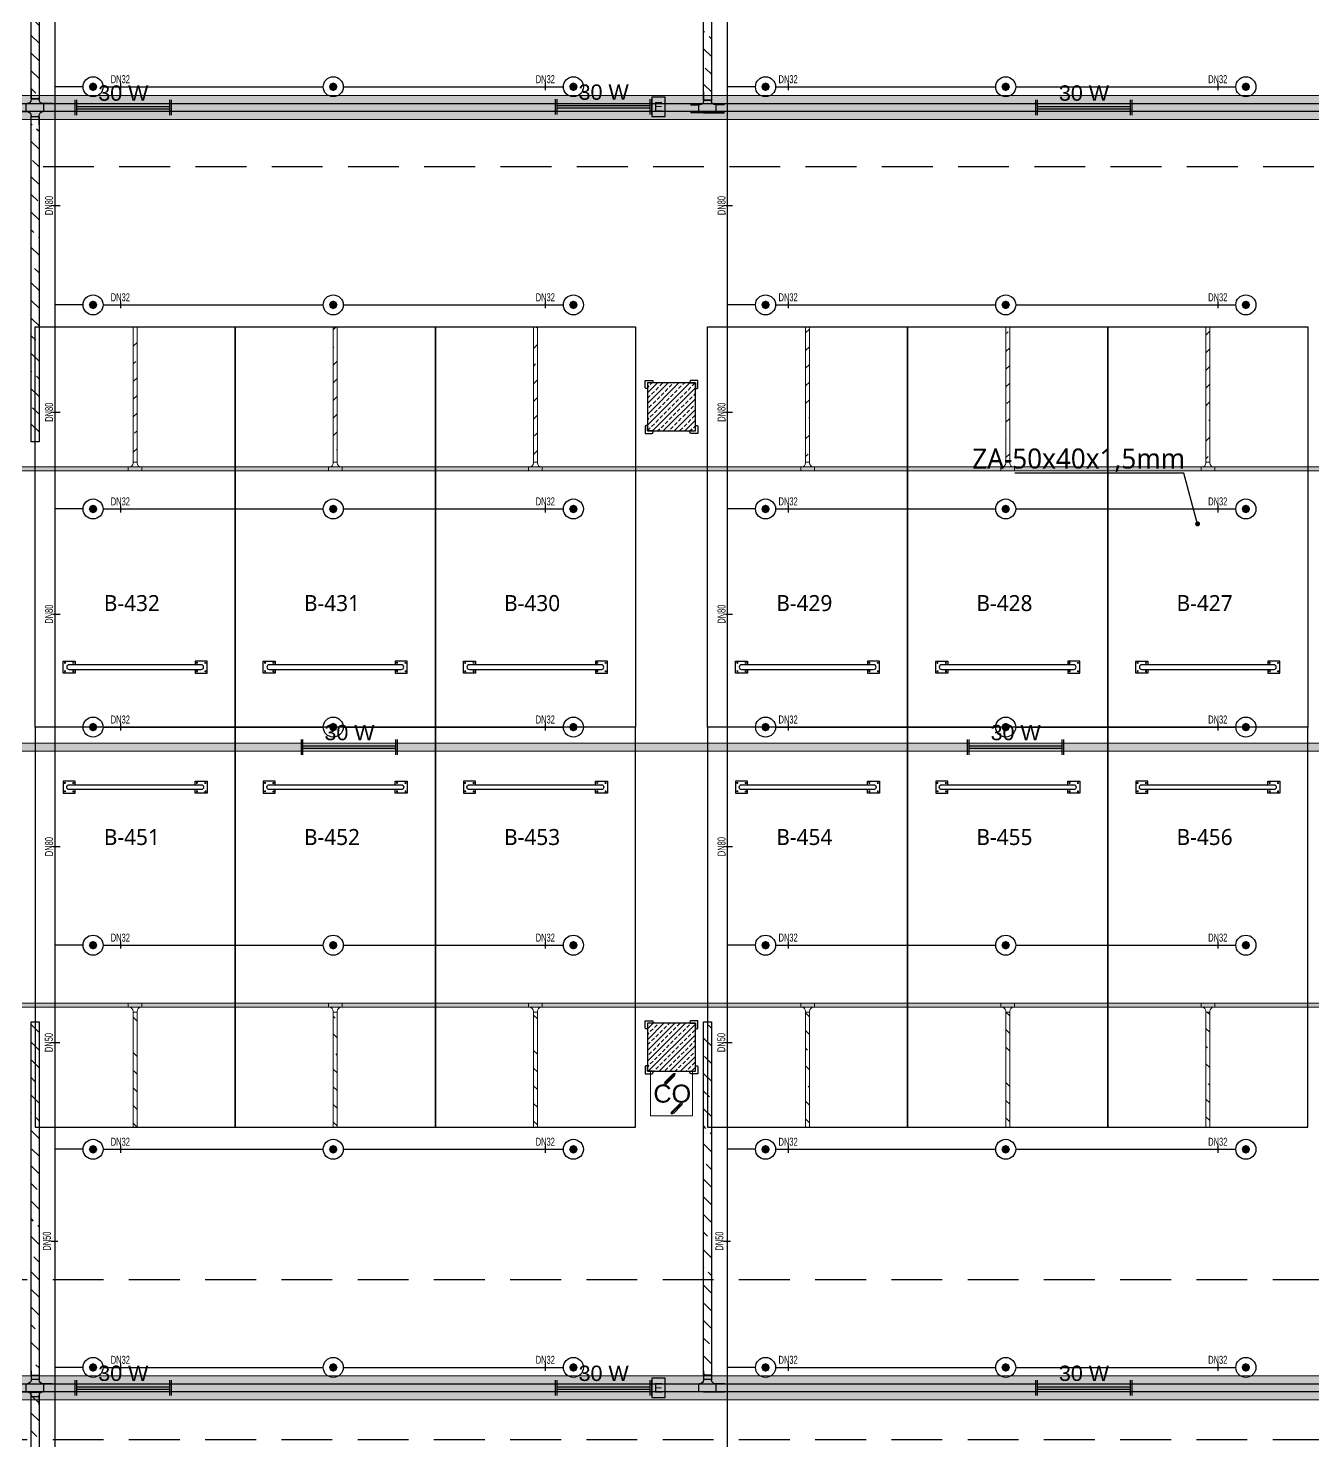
# Model space of a CAD drawing. Header units: millimetres. Extents: x -379292 to 1221486, y 92049 to 447512.
# Drawn here: x -200590 to -184545, y 171703 to 189350 of the extents above; entities that cross this region are included whole.
import ezdxf
from ezdxf import colors
from ezdxf.entities.mleader import LeaderData, LeaderLine
from ezdxf.enums import TextEntityAlignment as Align
from ezdxf.math import Vec2, Vec3

# ---------------------------------------------------------------- set-up
doc = ezdxf.new("R2010")
doc.units = ezdxf.units.MM
doc.linetypes.add('HIDDEN', pattern=[9.525, 6.35, -3.175])
for name, color, linetype in [('-M-YNGN-BORUID', 7, 'Continuous'), ('-M-YNGN-BORUUZUN', 7, 'Continuous'), ('-M-YNGN-BORUYUK', 7, 'Continuous'), ('-M-YNGN-SPR-YUK', 7, 'Continuous'), ('-M-YNGN-ZON3-CAP-', 7, 'Continuous'), ('-M-YNGN-ZON3-SPR-', 7, 'Continuous'), ('05_HATCH CONCRETE', 141, 'Continuous'), ('05_SYMBOL', 2, 'Continuous'), ('08_LAMP', 4, 'Continuous'), ('202-A-Y-MahalAd', 141, 'Continuous'), ('E_CT_ZA', 6, 'Continuous'), ('EYazı', 7, 'Continuous')]:
    doc.layers.add(name, color=color, linetype=linetype)
doc.layers.add('-M-YNGN-SPR-CAPCIZGI', color=188, linetype='Continuous', plot=False)
for name, color, linetype, lineweight in [('-M-YNGN-ZON3', 6, 'SP', 30), ('08_DEDECTOR', 3, 'Continuous', 9), ('E_CT_AYDINLATMA', 3, 'Continuous', 9), ('E_CT_KA', 4, 'Continuous', 9), ('E_CT_KIRMIZI', 1, 'Continuous', 9)]:
    doc.layers.add(name, color=color, linetype=linetype, lineweight=lineweight)
doc.styles.add('CIZGI', font='tahoma.ttf', dxfattribs={"width": 0.8, "oblique": 20})
doc.styles.add('HCAD', font='HCAD.SHX', dxfattribs={"width": 0.8, "height": 0.2})
doc.styles.add('PIPESIZE', font='hcad.shx', dxfattribs={"width": 0.8})
doc.styles.add('SPR-NOT', font='romans.shx')
doc.styles.get("Standard").update_dxf_attribs({"font": 'segoeuil.ttf'})
doc.styles.add('YAZI-2', font='arial.ttf', dxfattribs={"height": 2})
doc.styles.add('YAZI-3', font='arial.ttf', dxfattribs={"height": 3})
doc.linetypes.add('SP', pattern='A,2,-0.1,["SP",CIZGI,S=0.14,R=0.2,X=0,Y=-0.07],-0.255', length=2.355)
pattern_1 = [(225, (905000, -3e-07), (67.351921, -67.351921), []), (225, (904932.65, -3e-07), (67.351921, -67.351921), [47.625, -23.8125])]

# ---------------------------------------------------------------- blocks, each defined once
blk = doc.blocks.new('202_Vida')
at = {"color": 0, "linetype": 'ByBlock', "ltscale": 0.2}
for points in [[(1, 0), (-1, 0)], [(0, 1), (0, -1)]]:
    blk.add_lwpolyline(points, dxfattribs=at)
at = {"color": 0, "linetype": 'ByBlock'}
for radius in [0.42, 0.23, 0.155]:
    blk.add_circle((0, 0), radius, dxfattribs=at)
blk = doc.blocks.new('202_Stoper')
at = {"color": 0, "linetype": 'ByBlock'}
for points in [[(-750, -30), (-750, -75), (-900, -75), (-900, 75), (-750, 75), (-750, 30)], [(750, -30), (750, -75), (900, -75), (900, 75), (750, 75), (750, 30)]]:
    blk.add_lwpolyline(points, dxfattribs=at)
blk.add_lwpolyline([(825, -30, 1), (825, 30), (-825, 30, 1), (-825, -30)], format="xyb", close=True, dxfattribs=at)
at = {"color": 0, "linetype": 'ByBlock', "yscale": 10, "zscale": 10, "rotation": 180}
for p, xscale in [((-877, 53), -10), ((-772, 53), 10), ((772, 53), -10), ((877, 53), 10)]:
    blk.add_blockref('202_Vida', p, dxfattribs=dict(at, xscale=xscale))
at = {"color": 0, "linetype": 'ByBlock', "yscale": 10, "zscale": 10}
for p, xscale in [((-877, -52), 10), ((-772, -52), -10), ((772, -52), 10), ((877, -52), -10)]:
    blk.add_blockref('202_Vida', p, dxfattribs=dict(at, xscale=xscale))
blk = doc.blocks.new('202_Mahalblok')
at = {"color": 0, "linetype": 'ByBlock', "flags": 128}
blk.add_lwpolyline([(0, 0), (0, 5000), (2500, 5000), (2500, 0)], close=True, dxfattribs=at)
at = {"color": 252}
blk.add_blockref('202_Stoper', (1250, 750), dxfattribs=at)
at = {"color": 0, "linetype": 'ByBlock', "ltscale": 25}
blk.add_attdef('MAHALNO', text='', height=200, dxfattribs=at).set_placement((1209, 1390), align=Align.BOTTOM_CENTER)
blk = doc.blocks.new('bariyer')
at = {"color": 8, "ltscale": 25}
blk.add_lwpolyline([(0, -70), (15, -70, 0.414214), (30, -55), (30, 30), (-55, 30, 0.414214), (-70, 15), (-70, 0), (0, 0)], format="xyb", close=True, dxfattribs=at)
blk = doc.blocks.new('OtoParkBodrumKatMimari')
at = {"layer": '05_HATCH CONCRETE'}
h = blk.add_hatch(dxfattribs=at)
h.set_pattern_fill('ANSI33', color=8, scale=15, angle=180, style=0)
h.set_pattern_definition(pattern_1)
h.paths.add_polyline_path([(54100, 84100), (53500, 84100), (53500, 83500), (54100, 83500)])
h = blk.add_hatch(dxfattribs=at)
h.set_pattern_fill('ANSI33', color=8, scale=15, angle=180, style=0)
h.set_pattern_definition(pattern_1)
h.paths.add_polyline_path([(54100, 76100), (53500, 76100), (53500, 75500), (54100, 75500)])
at = {"color": 5}
for points in [[(54100, 84100), (53500, 84100), (53500, 83500), (54100, 83500)], [(54100, 76100), (53500, 76100), (53500, 75500), (54100, 75500)]]:
    blk.add_lwpolyline(points, close=True, dxfattribs=at)
at = {"layer": '05_SYMBOL', "color": 252, "linetype": 'HIDDEN', "ltscale": 100}
for points in [[(128500, 86800), (19400, 86800)], [(19400, 72900), (128500, 72900)], [(19400, 70900), (128500, 70900)]]:
    blk.add_lwpolyline(points, dxfattribs=at)
at = {"layer": '05_SYMBOL', "color": 8, "xscale": -1}
for p in [(53500, 84100), (53500, 76100)]:
    blk.add_blockref('bariyer', p, dxfattribs=at)
at = {"layer": '05_SYMBOL', "color": 8}
for p in [(54100, 84100), (54100, 76100)]:
    blk.add_blockref('bariyer', p, dxfattribs=at)
at = {"layer": '05_SYMBOL', "color": 8, "rotation": 180}
for p in [(53500, 83500), (53500, 75500)]:
    blk.add_blockref('bariyer', p, dxfattribs=at)
at = {"layer": '05_SYMBOL', "color": 8, "xscale": -1, "rotation": 180}
for p in [(54100, 83500), (54100, 75500)]:
    blk.add_blockref('bariyer', p, dxfattribs=at)
at = {"layer": '202-A-Y-MahalAd', "color": 8, "ltscale": 25}
for p, values in [((45850, 79800), {'MAHALNO': 'B-432'}), ((48350, 79800), {'MAHALNO': 'B-431'}), ((50850, 79800), {'MAHALNO': 'B-430'}), ((54250, 79800), {'MAHALNO': 'B-429'}), ((56750, 79800), {'MAHALNO': 'B-428'}), ((59250, 79800), {'MAHALNO': 'B-427'})]:
    blk.add_blockref('202_Mahalblok', p, dxfattribs=at).add_auto_attribs(values)
ref = blk.add_blockref('202_Mahalblok', (45850, 79800), dxfattribs=dict(at, xscale=-1, rotation=180))
ref.add_attrib('MAHALNO', 'B-451', dxfattribs={"layer": '0', "color": 0, "linetype": 'ByBlock', "ltscale": 25, "height": 200}).set_placement((47059, 78267), align=Align.BOTTOM_CENTER)
ref = blk.add_blockref('202_Mahalblok', (48350, 79800), dxfattribs=dict(at, xscale=-1, rotation=180))
ref.add_attrib('MAHALNO', 'B-452', dxfattribs={"layer": '0', "color": 0, "linetype": 'ByBlock', "ltscale": 25, "height": 200}).set_placement((49559, 78267), align=Align.BOTTOM_CENTER)
ref = blk.add_blockref('202_Mahalblok', (50850, 79800), dxfattribs=dict(at, xscale=-1, rotation=180))
ref.add_attrib('MAHALNO', 'B-453', dxfattribs={"layer": '0', "color": 0, "linetype": 'ByBlock', "ltscale": 25, "height": 200}).set_placement((52059, 78267), align=Align.BOTTOM_CENTER)
ref = blk.add_blockref('202_Mahalblok', (54250, 79800), dxfattribs=dict(at, xscale=-1, rotation=180))
ref.add_attrib('MAHALNO', 'B-454', dxfattribs={"layer": '0', "color": 0, "linetype": 'ByBlock', "ltscale": 25, "height": 200}).set_placement((55459, 78267), align=Align.BOTTOM_CENTER)
ref = blk.add_blockref('202_Mahalblok', (56750, 79800), dxfattribs=dict(at, xscale=-1, rotation=180))
ref.add_attrib('MAHALNO', 'B-455', dxfattribs={"layer": '0', "color": 0, "linetype": 'ByBlock', "ltscale": 25, "height": 200}).set_placement((57959, 78267), align=Align.BOTTOM_CENTER)
ref = blk.add_blockref('202_Mahalblok', (59250, 79800), dxfattribs=dict(at, xscale=-1, rotation=180))
ref.add_attrib('MAHALNO', 'B-456', dxfattribs={"layer": '0', "color": 0, "linetype": 'ByBlock', "ltscale": 25, "height": 200}).set_placement((60459, 78267), align=Align.BOTTOM_CENTER)
blk = doc.blocks.new('SP-C-UP-12')
at = {"ltscale": 10}
blk.add_line((0, 0), (0, 0), dxfattribs=at)
at = {"color": 1, "linetype": 'Continuous'}
blk.add_circle((0, 0), 12.5, dxfattribs=at)
at = {"ltscale": 10}
for points in [[(-5.4, 0), (-3.8, 3.8), (-3.8, -3.8), (0, 5.4)], [(-3.8, -3.8), (0, 5.4), (0, -5.4), (3.8, 3.8)], [(0, -5.4), (3.8, 3.8), (3.8, -3.8), (5.4, 0)]]:
    blk.add_solid(points, dxfattribs=at)
at = {"layer": '-M-YNGN-SPR-YUK', "style": 'SPR-NOT', "width": 0.5, "flags": 9}
for tag, p in [('YUK', (0, 17.8)), ('CAP', (0, 14.4)), ('TIP', (0.2, 10.8))]:
    blk.add_attdef(tag, text='', height=2.5, dxfattribs=at).set_placement(p, align=Align.MIDDLE_CENTER)
blk = doc.blocks.new('SPRKL100')
at = {"layer": '-M-YNGN-SPR-CAPCIZGI'}
blk.add_line((0, 0.43), (0, -0.43), dxfattribs=at)
at = {"layer": '-M-YNGN-BORUID', "color": 0, "style": 'HCAD', "width": 0.8, "flags": 1}
blk.add_attdef('DIC', text='', height=0.4, dxfattribs=at).set_placement((0, -1.69), align=Align.CENTER)
at = {"layer": '-M-YNGN-BORUUZUN', "color": 0, "style": 'HCAD', "width": 0.7}
blk.add_attdef('BOY', text='', height=0.8, dxfattribs=at).set_placement((0, -1.08), align=Align.CENTER)
at = {"layer": '-M-YNGN-BORUYUK', "color": 6, "style": 'PIPESIZE', "width": 0.8}
blk.add_attdef('YUK', text='', height=0.5, dxfattribs=at).set_placement((0, 1.87), align=Align.CENTER)
at = {"color": 0, "style": 'PIPESIZE', "width": 0.7}
blk.add_attdef('CAP', text='', height=1, dxfattribs=at).set_placement((0, 0.45), align=Align.CENTER)
blk = doc.blocks.new('A$C69E75EAE')
at = {"layer": '-M-YNGN-ZON3', "ltscale": 500}
for p, q in [((3707.3, -7817.2), (3707.3, -2469.7)), ((4547.3, -7817.2), (4547.3, -2469.7)), ((3742.3, -5942.2), (3707.3, -5942.2)), ((3767.3, -5942.2), (4042.3, -5942.2)), ((4067.3, -5942.2), (4342.3, -5942.2)), ((4582.3, -5942.2), (4547.3, -5942.2)), ((4607.3, -5942.2), (4882.3, -5942.2)), ((4907.3, -5942.2), (5182.3, -5942.2)), ((3742.3, -6214.7), (3707.3, -6214.7)), ((3767.3, -6214.7), (4042.3, -6214.7)), ((4067.3, -6214.7), (4342.3, -6214.7)), ((4582.3, -6214.7), (4547.3, -6214.7)), ((4607.3, -6214.7), (4882.3, -6214.7)), ((4907.3, -6214.7), (5182.3, -6214.7)), ((3742.3, -6469.7), (3707.3, -6469.7)), ((3767.3, -6469.7), (4042.3, -6469.7)), ((4067.3, -6469.7), (4342.3, -6469.7)), ((4582.3, -6469.7), (4547.3, -6469.7)), ((4607.3, -6469.7), (4882.3, -6469.7)), ((4907.3, -6469.7), (5182.3, -6469.7)), ((3742.3, -6742.2), (3707.3, -6742.2)), ((3767.3, -6742.2), (4042.3, -6742.2)), ((4067.3, -6742.2), (4342.3, -6742.2)), ((4582.3, -6742.2), (4547.3, -6742.2)), ((4607.3, -6742.2), (4882.3, -6742.2)), ((4907.3, -6742.2), (5182.3, -6742.2)), ((3742.3, -7014.7), (3707.3, -7014.7)), ((3767.3, -7014.7), (4042.3, -7014.7)), ((4067.3, -7014.7), (4342.3, -7014.7)), ((4582.3, -7014.7), (4547.3, -7014.7)), ((4607.3, -7014.7), (4882.3, -7014.7)), ((4907.3, -7014.7), (5182.3, -7014.7)), ((3742.3, -7269.7), (3707.3, -7269.7)), ((3767.3, -7269.7), (4042.3, -7269.7)), ((4067.3, -7269.7), (4342.3, -7269.7)), ((4582.3, -7269.7), (4547.3, -7269.7)), ((4607.3, -7269.7), (4882.3, -7269.7)), ((4907.3, -7269.7), (5182.3, -7269.7)), ((3742.3, -7542.2), (3707.3, -7542.2)), ((3767.3, -7542.2), (4042.3, -7542.2)), ((4067.3, -7542.2), (4342.3, -7542.2)), ((4582.3, -7542.2), (4547.3, -7542.2)), ((4607.3, -7542.2), (4882.3, -7542.2)), ((4907.3, -7542.2), (5182.3, -7542.2))]:
    blk.add_line(p, q, dxfattribs=at)
at = {"layer": '-M-YNGN-ZON3-CAP-'}
ref = blk.add_blockref('SPRKL100', (3788.9, -5942.2), dxfattribs=dict(at, xscale=10, yscale=10, zscale=10, rotation=359.9999997800978))
ref.add_attrib('CAP', 'DN32', dxfattribs={"layer": '0', "color": 0, "height": 10, "rotation": 360, "style": 'PIPESIZE', "width": 0.7}).set_placement((3788.9, -5937.7), align=Align.CENTER)
ref = blk.add_blockref('SPRKL100', (4319.7, -5942.2), dxfattribs=dict(at, xscale=10, yscale=10, zscale=10, rotation=359.9999997800978))
ref.add_attrib('CAP', 'DN32', dxfattribs={"layer": '0', "color": 0, "height": 10, "rotation": 360, "style": 'PIPESIZE', "width": 0.7}).set_placement((4319.7, -5937.7), align=Align.CENTER)
ref = blk.add_blockref('SPRKL100', (4623, -5942.2), dxfattribs=dict(at, xscale=10, yscale=10, zscale=10, rotation=359.9999997800978))
ref.add_attrib('CAP', 'DN32', dxfattribs={"layer": '0', "color": 0, "height": 10, "rotation": 360, "style": 'PIPESIZE', "width": 0.7}).set_placement((4623, -5937.7), align=Align.CENTER)
ref = blk.add_blockref('SPRKL100', (5159.7, -5942.2), dxfattribs=dict(at, xscale=10, yscale=10, zscale=10, rotation=359.9999997800978))
ref.add_attrib('CAP', 'DN32', dxfattribs={"layer": '0', "color": 0, "height": 10, "rotation": 360, "style": 'PIPESIZE', "width": 0.7}).set_placement((5159.7, -5937.7), align=Align.CENTER)
ref = blk.add_blockref('SPRKL100', (3709.3, -6090.6), dxfattribs=dict(at, xscale=10.00000000000001, yscale=10.00000000000001, zscale=10.00000000000001, rotation=90))
ref.add_attrib('CAP', 'DN80', dxfattribs={"layer": '0', "color": 0, "height": 10, "rotation": 90, "style": 'PIPESIZE', "width": 0.7}).set_placement((3704.8, -6090.6), align=Align.CENTER)
ref = blk.add_blockref('SPRKL100', (4549.3, -6090.6), dxfattribs=dict(at, xscale=10.00000000000001, yscale=10.00000000000001, zscale=10.00000000000001, rotation=90))
ref.add_attrib('CAP', 'DN80', dxfattribs={"layer": '0', "color": 0, "height": 10, "rotation": 90, "style": 'PIPESIZE', "width": 0.7}).set_placement((4544.8, -6090.6), align=Align.CENTER)
ref = blk.add_blockref('SPRKL100', (3788.9, -6214.7), dxfattribs=dict(at, xscale=10, yscale=10, zscale=10, rotation=359.9999997800978))
ref.add_attrib('CAP', 'DN32', dxfattribs={"layer": '0', "color": 0, "height": 10, "rotation": 360, "style": 'PIPESIZE', "width": 0.7}).set_placement((3788.9, -6210.2), align=Align.CENTER)
ref = blk.add_blockref('SPRKL100', (4319.7, -6214.7), dxfattribs=dict(at, xscale=10, yscale=10, zscale=10, rotation=359.9999997800978))
ref.add_attrib('CAP', 'DN32', dxfattribs={"layer": '0', "color": 0, "height": 10, "rotation": 360, "style": 'PIPESIZE', "width": 0.7}).set_placement((4319.7, -6210.2), align=Align.CENTER)
ref = blk.add_blockref('SPRKL100', (4623, -6214.7), dxfattribs=dict(at, xscale=10, yscale=10, zscale=10, rotation=359.9999997800978))
ref.add_attrib('CAP', 'DN32', dxfattribs={"layer": '0', "color": 0, "height": 10, "rotation": 360, "style": 'PIPESIZE', "width": 0.7}).set_placement((4623, -6210.2), align=Align.CENTER)
ref = blk.add_blockref('SPRKL100', (5159.7, -6214.7), dxfattribs=dict(at, xscale=10, yscale=10, zscale=10, rotation=359.9999997800978))
ref.add_attrib('CAP', 'DN32', dxfattribs={"layer": '0', "color": 0, "height": 10, "rotation": 360, "style": 'PIPESIZE', "width": 0.7}).set_placement((5159.7, -6210.2), align=Align.CENTER)
ref = blk.add_blockref('SPRKL100', (3709.3, -6348.8), dxfattribs=dict(at, xscale=10.00000000000001, yscale=10.00000000000001, zscale=10.00000000000001, rotation=90))
ref.add_attrib('CAP', 'DN80', dxfattribs={"layer": '0', "color": 0, "height": 10, "rotation": 90, "style": 'PIPESIZE', "width": 0.7}).set_placement((3704.8, -6348.8), align=Align.CENTER)
ref = blk.add_blockref('SPRKL100', (4549.3, -6348.8), dxfattribs=dict(at, xscale=10.00000000000001, yscale=10.00000000000001, zscale=10.00000000000001, rotation=90))
ref.add_attrib('CAP', 'DN80', dxfattribs={"layer": '0', "color": 0, "height": 10, "rotation": 90, "style": 'PIPESIZE', "width": 0.7}).set_placement((4544.8, -6348.8), align=Align.CENTER)
ref = blk.add_blockref('SPRKL100', (3788.9, -6469.7), dxfattribs=dict(at, xscale=10, yscale=10, zscale=10, rotation=359.9999997800978))
ref.add_attrib('CAP', 'DN32', dxfattribs={"layer": '0', "color": 0, "height": 10, "rotation": 360, "style": 'PIPESIZE', "width": 0.7}).set_placement((3788.9, -6465.2), align=Align.CENTER)
ref = blk.add_blockref('SPRKL100', (4319.7, -6469.7), dxfattribs=dict(at, xscale=10, yscale=10, zscale=10, rotation=359.9999997800978))
ref.add_attrib('CAP', 'DN32', dxfattribs={"layer": '0', "color": 0, "height": 10, "rotation": 360, "style": 'PIPESIZE', "width": 0.7}).set_placement((4319.7, -6465.2), align=Align.CENTER)
ref = blk.add_blockref('SPRKL100', (4623, -6469.7), dxfattribs=dict(at, xscale=10, yscale=10, zscale=10, rotation=359.9999997800978))
ref.add_attrib('CAP', 'DN32', dxfattribs={"layer": '0', "color": 0, "height": 10, "rotation": 360, "style": 'PIPESIZE', "width": 0.7}).set_placement((4623, -6465.2), align=Align.CENTER)
ref = blk.add_blockref('SPRKL100', (5159.7, -6469.7), dxfattribs=dict(at, xscale=10, yscale=10, zscale=10, rotation=359.9999997800978))
ref.add_attrib('CAP', 'DN32', dxfattribs={"layer": '0', "color": 0, "height": 10, "rotation": 360, "style": 'PIPESIZE', "width": 0.7}).set_placement((5159.7, -6465.2), align=Align.CENTER)
ref = blk.add_blockref('SPRKL100', (3709.3, -6601.1), dxfattribs=dict(at, xscale=10.00000000000001, yscale=10.00000000000001, zscale=10.00000000000001, rotation=90))
ref.add_attrib('CAP', 'DN80', dxfattribs={"layer": '0', "color": 0, "height": 10, "rotation": 90, "style": 'PIPESIZE', "width": 0.7}).set_placement((3704.8, -6601.1), align=Align.CENTER)
ref = blk.add_blockref('SPRKL100', (4549.3, -6601.1), dxfattribs=dict(at, xscale=10.00000000000001, yscale=10.00000000000001, zscale=10.00000000000001, rotation=90))
ref.add_attrib('CAP', 'DN80', dxfattribs={"layer": '0', "color": 0, "height": 10, "rotation": 90, "style": 'PIPESIZE', "width": 0.7}).set_placement((4544.8, -6601.1), align=Align.CENTER)
ref = blk.add_blockref('SPRKL100', (3788.9, -6742.2), dxfattribs=dict(at, xscale=10, yscale=10, zscale=10, rotation=359.9999997800978))
ref.add_attrib('CAP', 'DN32', dxfattribs={"layer": '0', "color": 0, "height": 10, "rotation": 360, "style": 'PIPESIZE', "width": 0.7}).set_placement((3788.9, -6737.7), align=Align.CENTER)
ref = blk.add_blockref('SPRKL100', (4319.7, -6742.2), dxfattribs=dict(at, xscale=10, yscale=10, zscale=10, rotation=359.9999997800978))
ref.add_attrib('CAP', 'DN32', dxfattribs={"layer": '0', "color": 0, "height": 10, "rotation": 360, "style": 'PIPESIZE', "width": 0.7}).set_placement((4319.7, -6737.7), align=Align.CENTER)
ref = blk.add_blockref('SPRKL100', (4623, -6742.2), dxfattribs=dict(at, xscale=10, yscale=10, zscale=10, rotation=359.9999997800978))
ref.add_attrib('CAP', 'DN32', dxfattribs={"layer": '0', "color": 0, "height": 10, "rotation": 360, "style": 'PIPESIZE', "width": 0.7}).set_placement((4623, -6737.7), align=Align.CENTER)
ref = blk.add_blockref('SPRKL100', (5159.7, -6742.2), dxfattribs=dict(at, xscale=10, yscale=10, zscale=10, rotation=359.9999997800978))
ref.add_attrib('CAP', 'DN32', dxfattribs={"layer": '0', "color": 0, "height": 10, "rotation": 360, "style": 'PIPESIZE', "width": 0.7}).set_placement((5159.7, -6737.7), align=Align.CENTER)
ref = blk.add_blockref('SPRKL100', (3709.3, -6891.5), dxfattribs=dict(at, xscale=10.00000000000001, yscale=10.00000000000001, zscale=10.00000000000001, rotation=90))
ref.add_attrib('CAP', 'DN80', dxfattribs={"layer": '0', "color": 0, "height": 10, "rotation": 90, "style": 'PIPESIZE', "width": 0.7}).set_placement((3704.8, -6891.5), align=Align.CENTER)
ref = blk.add_blockref('SPRKL100', (4549.3, -6891.5), dxfattribs=dict(at, xscale=10.00000000000001, yscale=10.00000000000001, zscale=10.00000000000001, rotation=90))
ref.add_attrib('CAP', 'DN80', dxfattribs={"layer": '0', "color": 0, "height": 10, "rotation": 90, "style": 'PIPESIZE', "width": 0.7}).set_placement((4544.8, -6891.5), align=Align.CENTER)
ref = blk.add_blockref('SPRKL100', (3788.9, -7014.7), dxfattribs=dict(at, xscale=10, yscale=10, zscale=10, rotation=359.9999997800978))
ref.add_attrib('CAP', 'DN32', dxfattribs={"layer": '0', "color": 0, "height": 10, "rotation": 360, "style": 'PIPESIZE', "width": 0.7}).set_placement((3788.9, -7010.2), align=Align.CENTER)
ref = blk.add_blockref('SPRKL100', (4319.7, -7014.7), dxfattribs=dict(at, xscale=10, yscale=10, zscale=10, rotation=359.9999997800978))
ref.add_attrib('CAP', 'DN32', dxfattribs={"layer": '0', "color": 0, "height": 10, "rotation": 360, "style": 'PIPESIZE', "width": 0.7}).set_placement((4319.7, -7010.2), align=Align.CENTER)
ref = blk.add_blockref('SPRKL100', (4623, -7014.7), dxfattribs=dict(at, xscale=10, yscale=10, zscale=10, rotation=359.9999997800978))
ref.add_attrib('CAP', 'DN32', dxfattribs={"layer": '0', "color": 0, "height": 10, "rotation": 360, "style": 'PIPESIZE', "width": 0.7}).set_placement((4623, -7010.2), align=Align.CENTER)
ref = blk.add_blockref('SPRKL100', (5159.7, -7014.7), dxfattribs=dict(at, xscale=10, yscale=10, zscale=10, rotation=359.9999997800978))
ref.add_attrib('CAP', 'DN32', dxfattribs={"layer": '0', "color": 0, "height": 10, "rotation": 360, "style": 'PIPESIZE', "width": 0.7}).set_placement((5159.7, -7010.2), align=Align.CENTER)
ref = blk.add_blockref('SPRKL100', (3709, -7136.3), dxfattribs=dict(at, xscale=10.00000000000001, yscale=10.00000000000001, zscale=10.00000000000001, rotation=90))
ref.add_attrib('CAP', 'DN50', dxfattribs={"layer": '0', "color": 0, "height": 10, "rotation": 90, "style": 'PIPESIZE', "width": 0.7}).set_placement((3704.5, -7136.3), align=Align.CENTER)
ref = blk.add_blockref('SPRKL100', (4549, -7136.3), dxfattribs=dict(at, xscale=10.00000000000001, yscale=10.00000000000001, zscale=10.00000000000001, rotation=90))
ref.add_attrib('CAP', 'DN50', dxfattribs={"layer": '0', "color": 0, "height": 10, "rotation": 90, "style": 'PIPESIZE', "width": 0.7}).set_placement((4544.5, -7136.3), align=Align.CENTER)
ref = blk.add_blockref('SPRKL100', (3788.9, -7269.7), dxfattribs=dict(at, xscale=10, yscale=10, zscale=10, rotation=359.9999997800978))
ref.add_attrib('CAP', 'DN32', dxfattribs={"layer": '0', "color": 0, "height": 10, "rotation": 360, "style": 'PIPESIZE', "width": 0.7}).set_placement((3788.9, -7265.2), align=Align.CENTER)
ref = blk.add_blockref('SPRKL100', (4319.7, -7269.7), dxfattribs=dict(at, xscale=10, yscale=10, zscale=10, rotation=359.9999997800978))
ref.add_attrib('CAP', 'DN32', dxfattribs={"layer": '0', "color": 0, "height": 10, "rotation": 360, "style": 'PIPESIZE', "width": 0.7}).set_placement((4319.7, -7265.2), align=Align.CENTER)
ref = blk.add_blockref('SPRKL100', (4623, -7269.7), dxfattribs=dict(at, xscale=10, yscale=10, zscale=10, rotation=359.9999997800978))
ref.add_attrib('CAP', 'DN32', dxfattribs={"layer": '0', "color": 0, "height": 10, "rotation": 360, "style": 'PIPESIZE', "width": 0.7}).set_placement((4623, -7265.2), align=Align.CENTER)
ref = blk.add_blockref('SPRKL100', (5159.7, -7269.7), dxfattribs=dict(at, xscale=10, yscale=10, zscale=10, rotation=359.9999997800978))
ref.add_attrib('CAP', 'DN32', dxfattribs={"layer": '0', "color": 0, "height": 10, "rotation": 360, "style": 'PIPESIZE', "width": 0.7}).set_placement((5159.7, -7265.2), align=Align.CENTER)
ref = blk.add_blockref('SPRKL100', (3706.6, -7384.4), dxfattribs=dict(at, xscale=10.00000000000001, yscale=10.00000000000001, zscale=10.00000000000001, rotation=90))
ref.add_attrib('CAP', 'DN50', dxfattribs={"layer": '0', "color": 0, "height": 10, "rotation": 90, "style": 'PIPESIZE', "width": 0.7}).set_placement((3702.1, -7384.4), align=Align.CENTER)
ref = blk.add_blockref('SPRKL100', (4546.6, -7384.4), dxfattribs=dict(at, xscale=10.00000000000001, yscale=10.00000000000001, zscale=10.00000000000001, rotation=90))
ref.add_attrib('CAP', 'DN50', dxfattribs={"layer": '0', "color": 0, "height": 10, "rotation": 90, "style": 'PIPESIZE', "width": 0.7}).set_placement((4542.1, -7384.4), align=Align.CENTER)
ref = blk.add_blockref('SPRKL100', (3788.9, -7542.2), dxfattribs=dict(at, xscale=10, yscale=10, zscale=10, rotation=359.9999997800978))
ref.add_attrib('CAP', 'DN32', dxfattribs={"layer": '0', "color": 0, "height": 10, "rotation": 360, "style": 'PIPESIZE', "width": 0.7}).set_placement((3788.9, -7537.7), align=Align.CENTER)
ref = blk.add_blockref('SPRKL100', (4319.7, -7542.2), dxfattribs=dict(at, xscale=10, yscale=10, zscale=10, rotation=359.9999997800978))
ref.add_attrib('CAP', 'DN32', dxfattribs={"layer": '0', "color": 0, "height": 10, "rotation": 360, "style": 'PIPESIZE', "width": 0.7}).set_placement((4319.7, -7537.7), align=Align.CENTER)
ref = blk.add_blockref('SPRKL100', (4623, -7542.2), dxfattribs=dict(at, xscale=10, yscale=10, zscale=10, rotation=359.9999997800978))
ref.add_attrib('CAP', 'DN32', dxfattribs={"layer": '0', "color": 0, "height": 10, "rotation": 360, "style": 'PIPESIZE', "width": 0.7}).set_placement((4623, -7537.7), align=Align.CENTER)
ref = blk.add_blockref('SPRKL100', (5159.7, -7542.2), dxfattribs=dict(at, xscale=10, yscale=10, zscale=10, rotation=359.9999997800978))
ref.add_attrib('CAP', 'DN32', dxfattribs={"layer": '0', "color": 0, "height": 10, "rotation": 360, "style": 'PIPESIZE', "width": 0.7}).set_placement((5159.7, -7537.7), align=Align.CENTER)
at = {"layer": '-M-YNGN-ZON3-SPR-'}
for p in [(3754.8, -5942.2), (4054.8, -5942.2), (4354.8, -5942.2), (4594.8, -5942.2), (4894.8, -5942.2), (5194.8, -5942.2), (3754.8, -6214.7), (4054.8, -6214.7), (4354.8, -6214.7), (4594.8, -6214.7), (4894.8, -6214.7), (5194.8, -6214.7), (3754.8, -6469.7), (4054.8, -6469.7), (4354.8, -6469.7), (4594.8, -6469.7), (4894.8, -6469.7), (5194.8, -6469.7), (3754.8, -6742.2), (4054.8, -6742.2), (4354.8, -6742.2), (4594.8, -6742.2), (4894.8, -6742.2), (5194.8, -6742.2), (3754.8, -7014.7), (4054.8, -7014.7), (4354.8, -7014.7), (4594.8, -7014.7), (4894.8, -7014.7), (5194.8, -7014.7), (3754.8, -7269.7), (4054.8, -7269.7), (4354.8, -7269.7), (4594.8, -7269.7), (4894.8, -7269.7), (5194.8, -7269.7), (3754.8, -7542.2), (4054.8, -7542.2), (4354.8, -7542.2), (4594.8, -7542.2), (4894.8, -7542.2), (5194.8, -7542.2)]:
    blk.add_blockref('SP-C-UP-12', p, dxfattribs=at)
blk = doc.blocks.new('*U597')
h = blk.add_hatch()
h.set_pattern_fill('ANSI33', color=0, scale=50, angle=1, style=0)
h.paths.add_polyline_path([(-8987, 100), (44320, 100), (44320, 0), (-8987, 0)])
at = {"color": 0}
blk.add_lwpolyline([(-8987, 100), (44320, 100), (44320, 0), (-8987, 0)], close=True, dxfattribs=at)
at = {"ltscale": 25, "flags": 1}
for tag, p in [('YUKSEKLIK', (-229, -149)), ('KALINLIK', (-229, -213))]:
    blk.add_attdef(tag, p, '', height=50, dxfattribs=at)
blk = doc.blocks.new('*U735')
h = blk.add_hatch()
h.set_pattern_fill('ANSI33', color=0, scale=50, angle=1, style=0)
h.paths.add_polyline_path([(-53157, 50), (-4554, 50), (-4554, 0), (-53157, 0)])
at = {"color": 0}
blk.add_lwpolyline([(-53157, 50), (-4554, 50), (-4554, 0), (-53157, 0)], close=True, dxfattribs=at)
at = {"ltscale": 25, "flags": 1}
for tag, p in [('YUKSEKLIK', (-229, -149)), ('KALINLIK', (-229, -213))]:
    blk.add_attdef(tag, p, '', height=50, dxfattribs=at)
blk = doc.blocks.new('*U736')
h = blk.add_hatch()
h.set_pattern_fill('ANSI33', color=0, scale=50, angle=1, style=0)
h.paths.add_polyline_path([(-53157, 50), (113, 50), (113, 0), (-53157, 0)])
at = {"color": 0}
blk.add_lwpolyline([(-53157, 50), (113, 50), (113, 0), (-53157, 0)], close=True, dxfattribs=at)
at = {"ltscale": 25, "flags": 1}
for tag, p in [('YUKSEKLIK', (-229, -149)), ('KALINLIK', (-229, -213))]:
    blk.add_attdef(tag, p, '', height=50, dxfattribs=at)
blk = doc.blocks.new('*U911')
h = blk.add_hatch()
h.set_pattern_fill('ANSI33', color=0, scale=50, angle=1, style=0)
h.paths.add_polyline_path([(-4485, 100), (-172, 100), (-172, 0), (-4485, 0)])
at = {"color": 0}
blk.add_lwpolyline([(-4485, 100), (-172, 100), (-172, 0), (-4485, 0)], close=True, dxfattribs=at)
at = {"ltscale": 25, "flags": 1}
for tag, p in [('YUKSEKLIK', (-229, -149)), ('KALINLIK', (-229, -213))]:
    blk.add_attdef(tag, p, '', height=50, dxfattribs=at)
blk = doc.blocks.new('*U402')
at = {"color": 0}
for p, q in [((0, 428), (0, 314)), ((100, 428), (100, 314)), ((-164, 264), (-50, 264)), ((-60, 264), (-60, 164)), ((0, 324), (100, 324)), ((264, 264), (150, 264)), ((160, 264), (160, 164)), ((-164, 164), (-50, 164)), ((0, 0), (0, 114)), ((0, 104), (100, 104)), ((100, 0), (100, 114)), ((264, 164), (150, 164))]:
    blk.add_line(p, q, dxfattribs=at)
for centre, start, end in [((-50, 314), 270, 0), ((150, 314), 180, 270), ((-50, 114), 0, 90), ((150, 114), 90, 180)]:
    blk.add_arc(centre, 50, start, end, dxfattribs=at)
blk = doc.blocks.new('*U901')
h = blk.add_hatch()
h.set_pattern_fill('ANSI33', color=0, scale=50, angle=1, style=0)
h.paths.add_polyline_path([(-3797, 100), (271, 100), (271, 0), (-3797, 0)])
at = {"color": 0}
blk.add_lwpolyline([(-3797, 100), (271, 100), (271, 0), (-3797, 0)], close=True, dxfattribs=at)
at = {"ltscale": 25, "flags": 1}
for tag, p in [('YUKSEKLIK', (-229, -149)), ('KALINLIK', (-229, -213))]:
    blk.add_attdef(tag, p, '', height=50, dxfattribs=at)
blk = doc.blocks.new('*U910')
h = blk.add_hatch()
h.set_pattern_fill('ANSI33', color=0, scale=50, angle=1, style=0)
h.paths.add_polyline_path([(-4483, 100), (-153, 100), (-153, 0), (-4483, 0)])
at = {"color": 0}
blk.add_lwpolyline([(-4483, 100), (-153, 100), (-153, 0), (-4483, 0)], close=True, dxfattribs=at)
at = {"ltscale": 25, "flags": 1}
for tag, p in [('YUKSEKLIK', (-229, -149)), ('KALINLIK', (-229, -213))]:
    blk.add_attdef(tag, p, '', height=50, dxfattribs=at)
blk = doc.blocks.new('*U410')
at = {"color": 0}
for p, q in [((264, 264), (-164, 264)), ((-60, 264), (-60, 164)), ((0, 264), (264, 264)), ((160, 264), (160, 164)), ((-164, 164), (-50, 164)), ((0, 0), (0, 114)), ((0, 104), (100, 104)), ((100, 0), (100, 114)), ((264, 164), (150, 164))]:
    blk.add_line(p, q, dxfattribs=at)
for centre, start, end in [((-50, 114), 0, 90), ((150, 114), 90, 180)]:
    blk.add_arc(centre, 50, start, end, dxfattribs=at)
blk = doc.blocks.new('*U917')
h = blk.add_hatch()
h.set_pattern_fill('ANSI33', color=0, scale=50, angle=1, style=0)
h.paths.add_polyline_path([(-4485, 100), (-69, 100), (-69, 0), (-4485, 0)])
at = {"color": 0}
blk.add_lwpolyline([(-4485, 100), (-69, 100), (-69, 0), (-4485, 0)], close=True, dxfattribs=at)
at = {"ltscale": 25, "flags": 1}
for tag, p in [('YUKSEKLIK', (-229, -149)), ('KALINLIK', (-229, -213))]:
    blk.add_attdef(tag, p, '', height=50, dxfattribs=at)
blk = doc.blocks.new('*U416')
at = {"color": 0}
for p, q in [((0, 428), (0, 314)), ((100, 428), (100, 314)), ((-164, 264), (-50, 264)), ((-60, 264), (-60, 164)), ((0, 324), (100, 324)), ((264, 264), (150, 264)), ((160, 264), (160, 164)), ((-164, 164), (-50, 164)), ((0, 0), (0, 114)), ((0, 104), (100, 104)), ((100, 0), (100, 114)), ((264, 164), (150, 164))]:
    blk.add_line(p, q, dxfattribs=at)
for centre, start, end in [((-50, 314), 270, 0), ((150, 314), 180, 270), ((-50, 114), 0, 90), ((150, 114), 90, 180)]:
    blk.add_arc(centre, 50, start, end, dxfattribs=at)
blk = doc.blocks.new('*U926')
h = blk.add_hatch()
h.set_pattern_fill('ANSI33', color=0, scale=50, angle=1, style=0)
h.paths.add_polyline_path([(-3797, 100), (177, 100), (177, 0), (-3797, 0)])
at = {"color": 0}
blk.add_lwpolyline([(-3797, 100), (177, 100), (177, 0), (-3797, 0)], close=True, dxfattribs=at)
at = {"ltscale": 25, "flags": 1}
for tag, p in [('YUKSEKLIK', (-229, -149)), ('KALINLIK', (-229, -213))]:
    blk.add_attdef(tag, p, '', height=50, dxfattribs=at)
blk = doc.blocks.new('*U925')
h = blk.add_hatch()
h.set_pattern_fill('ANSI33', color=0, scale=50, angle=1, style=0)
h.paths.add_polyline_path([(-4483, 100), (-69, 100), (-69, 0), (-4483, 0)])
at = {"color": 0}
blk.add_lwpolyline([(-4483, 100), (-69, 100), (-69, 0), (-4483, 0)], close=True, dxfattribs=at)
at = {"ltscale": 25, "flags": 1}
for tag, p in [('YUKSEKLIK', (-229, -149)), ('KALINLIK', (-229, -213))]:
    blk.add_attdef(tag, p, '', height=50, dxfattribs=at)
blk = doc.blocks.new('*U425')
at = {"color": 0}
for p, q in [((264, 264), (-164, 264)), ((-60, 264), (-60, 164)), ((0, 264), (264, 264)), ((160, 264), (160, 164)), ((-164, 164), (-50, 164)), ((0, 0), (0, 114)), ((0, 104), (100, 104)), ((100, 0), (100, 114)), ((264, 164), (150, 164))]:
    blk.add_line(p, q, dxfattribs=at)
for centre, start, end in [((-50, 114), 0, 90), ((150, 114), 90, 180)]:
    blk.add_arc(centre, 50, start, end, dxfattribs=at)
blk = doc.blocks.new('_DOT')
at = {"color": 0, "linetype": 'ByBlock'}
blk.add_line((-0.5, 0), (-1, 0), dxfattribs=at)
at = {"color": 0, "linetype": 'ByBlock', "const_width": 0.5}
blk.add_lwpolyline([(-0.25, 0, 1), (0.25, 0, 1)], format="xyb", close=True, dxfattribs=at)
blk = doc.blocks.new('40 W SIVA ÜSTÜ ETANJ LED 50')
at = {"layer": '08_LAMP'}
for p, q in [((-625, -100), (-625, 100)), ((-605, -100), (-605, 100)), ((-605, 15), (605, 15)), ((605, -100), (605, 100)), ((625, -100), (625, 100)), ((-605, -15), (605, -15))]:
    blk.add_line(p, q, dxfattribs=at)
at = {"layer": '08_LAMP', "color": 2, "style": 'YAZI-2'}
blk.add_text('30 W', height=200, dxfattribs=at).set_placement((0, 90), align=Align.CENTER)
blk = doc.blocks.new('40 W SIVA ÜSTÜ ETANJ LED 50--')
at = {"layer": '08_LAMP'}
for p, q in [((-625, -100), (-625, 100)), ((-605, -100), (-605, 100)), ((-605, 15), (605, 15)), ((605, -100), (605, 100)), ((625, -100), (625, 100)), ((-605, -15), (605, -15))]:
    blk.add_line(p, q, dxfattribs=at)
at = {"layer": '08_LAMP', "color": 2, "style": 'YAZI-2'}
blk.add_text('30 W', height=200, dxfattribs=at).set_placement((0, 90), align=Align.CENTER)
blk = doc.blocks.new('40 W SIVA ÜSTÜ ETANJ LED E 50')
at = {"layer": '08_LAMP'}
for p, q in [((-625, -100), (-625, 100)), ((-605, -100), (-605, 100)), ((-605, 15), (605, 15)), ((605, -100), (605, 100)), ((625, -100), (625, 100)), ((-605, -15), (605, -15))]:
    blk.add_line(p, q, dxfattribs=at)
blk.add_lwpolyline([(625, -125), (800, -125), (800, 125), (625, 125)], close=True, dxfattribs=at)
at = {"layer": '08_LAMP', "color": 2, "style": 'YAZI-2'}
blk.add_text('30 W', height=200, dxfattribs=at).set_placement((0, 90), align=Align.CENTER)
blk.add_text('E', height=125, dxfattribs=at).set_placement((713, 0), align=Align.MIDDLE)
blk = doc.blocks.new('CO 250')
at = {"layer": '08_DEDECTOR'}
for p, q in [((17, 243), (-84, 142)), ((45, 251), (-74, 132)), ((37, 223), (-64, 122)), ((45, 250), (45, 243)), ((114, -136), (-5, -255)), ((104, -126), (3, -227)), ((124, -146), (23, -247)), ((-5, -247), (-5, -255)), ((-5, -255), (3, -255))]:
    blk.add_line(p, q, dxfattribs=at)
at = {"layer": '08_DEDECTOR', "ltscale": 25}
blk.add_lwpolyline([(-262, 278), (-262, -278), (262, -278), (262, 278)], close=True, dxfattribs=at)
at = {"layer": '08_DEDECTOR'}
for centre, radius, start, end in [((37, 223), 27.7, 72.9688, 135), ((17, 243), 27.7, 315, 0), ((-55, 112), 41.6, 135, 180), ((-55, 112), 27.7, 135, 180), ((-55, 112), 13.9, 135, 180), ((95, -116), 13.9, 315, 350.4112), ((95, -116), 27.7, 315, 355.2224), ((95, -116), 41.6, 315, 356.817), ((23, -247), 27.7, 135, 180), ((3, -227), 27.7, 270, 315)]:
    blk.add_arc(centre, radius, start, end, dxfattribs=at)
at = {"layer": '08_DEDECTOR', "color": 3, "style": 'YAZI-3'}
blk.add_text('CO', height=225, dxfattribs=at).set_placement((-226, -113))
blk = doc.blocks.new('*U655')
h = blk.add_hatch()
h.set_pattern_fill('ANSI33', color=0, scale=50, angle=1, style=0)
h.paths.add_polyline_path([(-115024, 100), (-249, 100), (-249, 0), (-115024, 0)])
at = {"color": 0}
blk.add_lwpolyline([(-115024, 100), (-249, 100), (-249, 0), (-115024, 0)], close=True, dxfattribs=at)
at = {"ltscale": 25, "flags": 1}
for tag, p in [('YUKSEKLIK', (-229, -149)), ('KALINLIK', (-229, -213))]:
    blk.add_attdef(tag, p, '', height=50, dxfattribs=at)
blk = doc.blocks.new('*U722')
h = blk.add_hatch()
h.set_pattern_fill('ANSI33', color=0, scale=50, angle=1, style=0)
h.paths.add_polyline_path([(-115264, 300), (-889, 300), (-889, 0), (-115264, 0)])
at = {"color": 0}
blk.add_lwpolyline([(-115264, 300), (-889, 300), (-889, 0), (-115264, 0)], close=True, dxfattribs=at)
at = {"ltscale": 25, "flags": 1}
for tag, p in [('YUKSEKLIK', (-229, -149)), ('KALINLIK', (-229, -213))]:
    blk.add_attdef(tag, p, '', height=50, dxfattribs=at)
blk = doc.blocks.new('*U1030')
h = blk.add_hatch()
h.set_pattern_fill('ANSI33', color=0, scale=50, angle=1, style=0)
h.paths.add_polyline_path([(-2093, 50), (-403, 50), (-403, 0), (-2093, 0)])
at = {"color": 0}
blk.add_lwpolyline([(-2093, 50), (-403, 50), (-403, 0), (-2093, 0)], close=True, dxfattribs=at)
at = {"ltscale": 25, "flags": 1}
for tag, p in [('YUKSEKLIK', (-229, -149)), ('KALINLIK', (-229, -213))]:
    blk.add_attdef(tag, p, '', height=50, dxfattribs=at)
blk = doc.blocks.new('*U1012')
at = {"color": 0}
for p, q in [((214, 214), (-164, 214)), ((-60, 214), (-60, 164)), ((0, 214), (214, 214)), ((110, 214), (110, 164)), ((-164, 164), (-50, 164)), ((0, 0), (0, 114)), ((0, 104), (50, 104)), ((50, 0), (50, 114)), ((214, 164), (100, 164))]:
    blk.add_line(p, q, dxfattribs=at)
for centre, start, end in [((-50, 114), 0, 90), ((100, 114), 90, 180)]:
    blk.add_arc(centre, 50, start, end, dxfattribs=at)
blk = doc.blocks.new('*U1011')
h = blk.add_hatch()
h.set_pattern_fill('ANSI33', color=0, scale=50, angle=1, style=0)
h.paths.add_polyline_path([(-2093, 50), (-653, 50), (-653, 0), (-2093, 0)])
at = {"color": 0}
blk.add_lwpolyline([(-2093, 50), (-653, 50), (-653, 0), (-2093, 0)], close=True, dxfattribs=at)
at = {"ltscale": 25, "flags": 1}
for tag, p in [('YUKSEKLIK', (-229, -149)), ('KALINLIK', (-229, -213))]:
    blk.add_attdef(tag, p, '', height=50, dxfattribs=at)

msp = doc.modelspace()

# ---------------------------------------------------------------- block references
at = {"color": 8}
msp.add_blockref('OtoParkBodrumKatMimari', (-246354.8, 100818.8), dxfattribs=at)

# ---------------------------------------------------------------- next in the draw order: block references
at = {"layer": '-M-YNGN-ZON3', "ltscale": 25, "xscale": 10, "yscale": 10, "zscale": 10}
msp.add_blockref('A$C69E75EAE', (-237328.2, 248041), dxfattribs=at)
at = {"layer": '08_DEDECTOR'}
msp.add_blockref('CO 250', (-192554.8, 176040.3), dxfattribs=at)
at = {"layer": '08_LAMP', "xscale": 0.96, "yscale": 0.96, "zscale": 0.96}
for name, p in [('40 W SIVA ÜSTÜ ETANJ LED E 50', (-193402.1, 188369.7)), ('40 W SIVA ÜSTÜ ETANJ LED 50--', (-199402.1, 188358.5)), ('40 W SIVA ÜSTÜ ETANJ LED 50--', (-187402.1, 188358.5)), ('40 W SIVA ÜSTÜ ETANJ LED 50', (-196577.1, 180368.8)), ('40 W SIVA ÜSTÜ ETANJ LED 50', (-188255.7, 180368.8)), ('40 W SIVA ÜSTÜ ETANJ LED 50--', (-199402.1, 172363.7)), ('40 W SIVA ÜSTÜ ETANJ LED E 50', (-193402.1, 172363)), ('40 W SIVA ÜSTÜ ETANJ LED 50--', (-187402.1, 172363.7))]:
    msp.add_blockref(name, p, dxfattribs=at)
at = {"layer": 'E_CT_AYDINLATMA', "rotation": 180}
msp.add_blockref('*U597', (-178885, 180419.8), dxfattribs=at)
at = {"layer": 'E_CT_KA', "rotation": 180}
for p in [(-230494.1, 188509), (-230494.1, 172514.2)]:
    msp.add_blockref('*U722', p, dxfattribs=at)
at = {"layer": 'E_CT_KIRMIZI', "color": 1, "xscale": -1, "rotation": 89.99999999999991}
for p in [(-199229.8, 183525.8), (-196729.8, 183525.8), (-194229.8, 183525.8), (-190829.8, 183525.8), (-188329.8, 183525.8), (-185829.8, 183525.8)]:
    msp.add_blockref('*U1030', p, dxfattribs=at)
at = {"layer": 'E_CT_KIRMIZI', "color": 2, "xscale": -1, "rotation": 180}
for p in [(-199279.8, 184032.8), (-196779.8, 184032.8), (-194279.8, 184032.8), (-190879.8, 184032.8), (-188379.8, 184032.8), (-185879.8, 184032.8)]:
    msp.add_blockref('*U1012', p, dxfattribs=at)
at = {"layer": 'E_CT_KIRMIZI', "color": 1}
for name, p, rotation in [('*U736', (-229692.1, 183868.8), 180), ('*U735', (-229692.1, 177168.8), 180), ('*U1011', (-199229.8, 177711.7), 90.00000000000006), ('*U1011', (-196729.8, 177711.7), 90.00000000000006), ('*U1011', (-194229.8, 177711.7), 90.00000000000006), ('*U1011', (-190829.8, 177711.7), 90.00000000000006), ('*U1011', (-188329.8, 177711.7), 90.00000000000006), ('*U1011', (-185829.8, 177711.7), 90.00000000000006)]:
    msp.add_blockref(name, p, dxfattribs=dict(at, rotation=rotation))
at = {"layer": 'E_CT_KIRMIZI', "color": 2}
for p in [(-199279.8, 176954.8), (-196779.8, 176954.8), (-194279.8, 176954.8), (-190879.8, 176954.8), (-188379.8, 176954.8), (-185879.8, 176954.8)]:
    msp.add_blockref('*U1012', p, dxfattribs=at)
at = {"layer": 'E_CT_ZA', "color": 112}
for name, p, rotation in [('*U911', (-200554.8, 188296.9), 270), ('*U910', (-192154.8, 188299), 270), ('*U655', (-230054.1, 188409), 180), ('*U901', (-200454.8, 187978.5), 90), ('*U917', (-200554.8, 172450.3), 270), ('*U925', (-192154.8, 172452.3), 270), ('*U655', (-230054.1, 172414.2), 180), ('*U926', (-200454.8, 172131.9), 90)]:
    msp.add_blockref(name, p, dxfattribs=dict(at, rotation=rotation))
at = {"layer": 'E_CT_ZA', "color": 2, "xscale": -1, "rotation": 180}
for name, p in [('*U402', (-200554.8, 188573)), ('*U410', (-192154.8, 188555.9)), ('*U416', (-200554.8, 172578.2)), ('*U425', (-192154.8, 172578.2))]:
    msp.add_blockref(name, p, dxfattribs=at)

# ---------------------------------------------------------------- next in the draw order: leaders
at = {"layer": 'EYazı', "color": 7}
ml = msp.add_multileader_mtext('Standard', dxfattribs=at)
ml.set_content('ZA-50x40x1,5mm', color=7)
ml.set_leader_properties(color=1)
ml.set_arrow_properties(name='DOT')
ml.build(insert=Vec2(0, 0))
ml.multileader.update_dxf_attribs({"text_left_attachment_type": 6, "text_right_attachment_type": 6, "dogleg_length": 50, "arrow_head_size": 62.5})
ctx = ml.context
ctx.base_point, ctx.char_height, ctx.arrow_head_size, ctx.landing_gap_size, ctx.plane_origin = Vec3(-188822, 183793), 250, 62.5, 25, Vec3(-186824.1, 184100.8)
ctx.left_attachment, ctx.right_attachment = 6, 6
notes = []
notes.append((ctx, [(0, (1, 1, 0), (-186156.7, 183793), (-1, 0), 62.5, [(0, [(-185982.9, 183158.5)], 0, [])])]))
ctx.mtext.insert, ctx.mtext.width, ctx.mtext.defined_height, ctx.mtext.line_spacing_style, ctx.mtext.flow_direction = Vec3(-188797, 184099.7), 2000, 439.9, 2, 5
for ctx, leaders in notes:
    for number, flags, end, landing, length, lines in leaders:
        leader = LeaderData()
        leader.index, (leader.has_last_leader_line, leader.has_dogleg_vector, leader.attachment_direction) = number, flags
        leader.last_leader_point, leader.dogleg_vector, leader.dogleg_length = Vec3(end), Vec3(landing), length
        for number, points, colour, breaks in lines:
            line = LeaderLine()
            line.index, line.vertices, line.color, line.breaks = number, Vec3.list(points), colors.encode_raw_color(colour), breaks
            leader.lines.append(line)
        ctx.leaders.append(leader)

doc.saveas('drawing.dxf')
